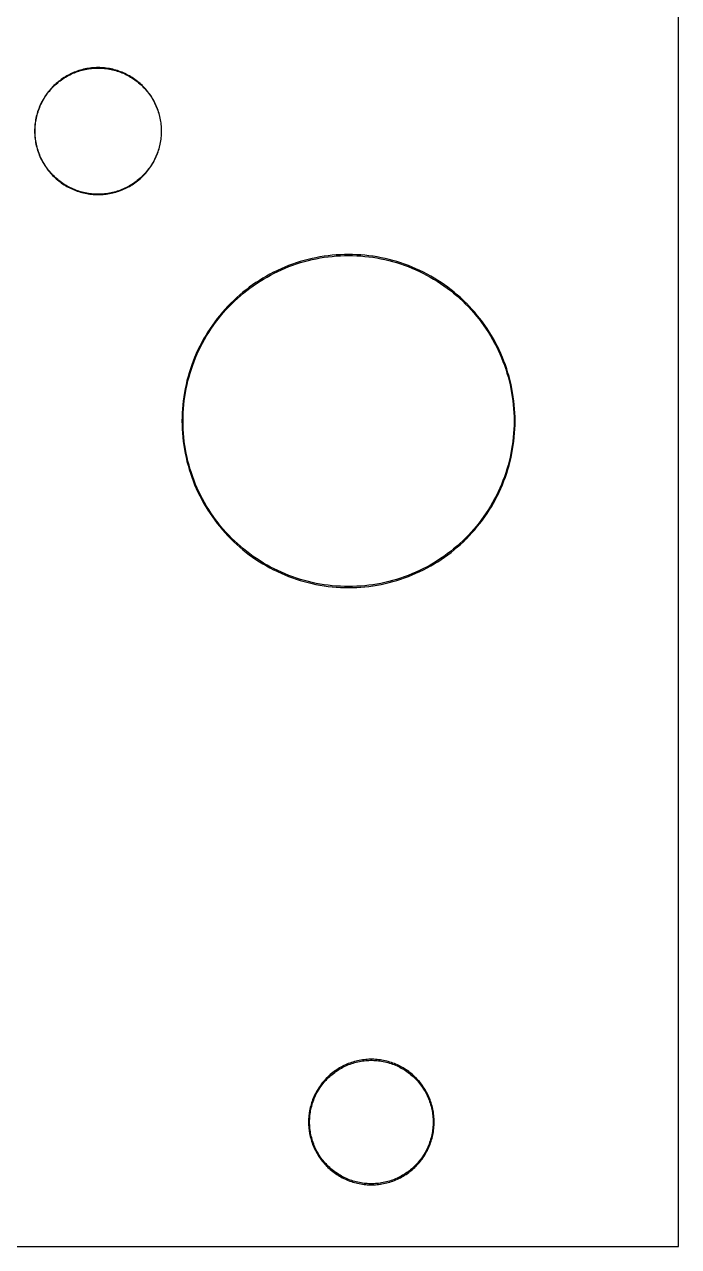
# Model space of a CAD drawing. Extents: x 3 to 63, y 0 to 129.
# Drawn here: x 47.57 to 63.32, y 0.32 to 29.76 of the extents above; entities that cross this region are included whole.
import ezdxf

# ---------------------------------------------------------------- set-up
doc = ezdxf.new("R2010")
doc.units = 0

msp = doc.modelspace()

# ---------------------------------------------------------------- linework, layer by layer
at = {"color": 5, "true_color": 0x0000ff}
msp.add_polyline3d([(63.32397, 0.3175, 0), (63.32397, 128.81762, 0), (2.70408, 128.81762, 0), (2.70408, 0.3175, 0), (63.32397, 0.3175, 0)], close=True, dxfattribs=at)
at = {"color": 34, "true_color": 0x008000}
for points in [[(2.70408, 0.3175, 0), (63.32398, 0.3175, 0), (63.32398, 128.81762, 0), (2.70408, 128.81762, 0), (2.70408, 0.3175, 0)], [(50.43773, 26.1253, 0), (50.46466, 26.15375, 0), (50.49107, 26.18271, 0), (50.51647, 26.21268, 0), (50.54137, 26.24316, 0), (50.56524, 26.27415, 0), (50.58836, 26.3059, 0), (50.61071, 26.33815, 0), (50.6323, 26.37117, 0), (50.65287, 26.40445, 0), (50.67268, 26.43848, 0), (50.69173, 26.47277, 0), (50.70977, 26.50783, 0), (50.71047, 26.50921, 0), (50.72749, 26.54451, 0), (50.74375, 26.58033, 0), (50.75899, 26.61639, 0), (50.77321, 26.65297, 0), (50.78667, 26.6898, 0), (50.79912, 26.72714, 0), (50.81055, 26.76473, 0), (50.82096, 26.80258, 0), (50.83036, 26.84068, 0), (50.839, 26.87903, 0), (50.84662, 26.91764, 0), (50.85297, 26.95625, 0), (50.85321, 26.95778, 0), (50.8588, 26.99664, 0), (50.86337, 27.03576, 0), (50.86692, 27.07487, 0), (50.86946, 27.11399, 0), (50.87099, 27.1531, 0), (50.8715, 27.19247, 0), (50.87099, 27.23184, 0), (50.86946, 27.27096, 0), (50.86692, 27.31007, 0), (50.86337, 27.34919, 0), (50.8588, 27.38831, 0), (50.85321, 27.42717, 0), (50.85297, 27.4287, 0), (50.84662, 27.46731, 0), (50.839, 27.50592, 0), (50.83036, 27.54427, 0), (50.82096, 27.58237, 0), (50.81055, 27.62022, 0), (50.79912, 27.65781, 0), (50.78667, 27.69515, 0), (50.77321, 27.73198, 0), (50.75899, 27.76855, 0), (50.74375, 27.80462, 0), (50.72749, 27.84043, 0), (50.71047, 27.87574, 0), (50.70977, 27.87712, 0), (50.69244, 27.91079, 0), (50.69173, 27.91217, 0), (50.67268, 27.94646, 0), (50.65287, 27.9805, 0), (50.6323, 28.01377, 0), (50.61071, 28.04679, 0), (50.58836, 28.07905, 0), (50.56524, 28.1108, 0), (50.54137, 28.14179, 0), (50.51647, 28.17227, 0), (50.49107, 28.20224, 0), (50.46466, 28.2312, 0), (50.43773, 28.25964, 0), (50.43664, 28.26074, 0), (50.43662, 28.26075, 0), (50.40979, 28.28758, 0), (50.4087, 28.28868, 0), (50.38025, 28.3156, 0), (50.35129, 28.34202, 0), (50.32132, 28.36742, 0), (50.29084, 28.39231, 0), (50.25985, 28.41619, 0), (50.2281, 28.4393, 0), (50.19585, 28.46165, 0), (50.16283, 28.48324, 0), (50.12955, 28.50382, 0), (50.09552, 28.52363, 0), (50.06123, 28.54268, 0), (50.02617, 28.56071, 0), (50.02479, 28.56142, 0), (49.98949, 28.57844, 0), (49.95367, 28.59469, 0), (49.91761, 28.60993, 0), (49.88103, 28.62416, 0), (49.8442, 28.63762, 0), (49.80686, 28.65006, 0), (49.76927, 28.66149, 0), (49.73142, 28.67191, 0), (49.69332, 28.68131, 0), (49.65497, 28.68994, 0), (49.61636, 28.69756, 0), (49.57775, 28.70391, 0), (49.57622, 28.70415, 0), (49.53736, 28.70974, 0), (49.49825, 28.71431, 0), (49.45913, 28.71787, 0), (49.42001, 28.72041, 0), (49.3809, 28.72193, 0), (49.34153, 28.72244, 0), (49.30216, 28.72193, 0), (49.26304, 28.72041, 0), (49.22393, 28.71787, 0), (49.18481, 28.71431, 0), (49.14569, 28.70974, 0), (49.10683, 28.70415, 0), (49.1053, 28.70391, 0), (49.06669, 28.69756, 0), (49.02808, 28.68994, 0), (48.98973, 28.68131, 0), (48.95163, 28.67191, 0), (48.91378, 28.66149, 0), (48.87619, 28.65006, 0), (48.83885, 28.63762, 0), (48.80202, 28.62416, 0), (48.76545, 28.60993, 0), (48.72938, 28.59469, 0), (48.69357, 28.57844, 0), (48.65826, 28.56142, 0), (48.65688, 28.56071, 0), (48.62183, 28.54268, 0), (48.58754, 28.52363, 0), (48.5535, 28.50382, 0), (48.52023, 28.48324, 0), (48.48721, 28.46165, 0), (48.45495, 28.4393, 0), (48.4232, 28.41619, 0), (48.39221, 28.39231, 0), (48.36173, 28.36742, 0), (48.33176, 28.34202, 0), (48.3028, 28.3156, 0), (48.27436, 28.28868, 0), (48.24532, 28.25964, 0), (48.2184, 28.2312, 0), (48.19198, 28.20224, 0), (48.16658, 28.17227, 0), (48.14169, 28.14179, 0), (48.11781, 28.1108, 0), (48.0947, 28.07905, 0), (48.07235, 28.04679, 0), (48.05076, 28.01377, 0), (48.03018, 27.9805, 0), (48.01037, 27.94646, 0), (47.99132, 27.91217, 0), (47.97329, 27.87712, 0), (47.97258, 27.87574, 0), (47.95556, 27.84043, 0), (47.93931, 27.80462, 0), (47.92407, 27.76855, 0), (47.90984, 27.73198, 0), (47.89638, 27.69515, 0), (47.88394, 27.65781, 0), (47.87251, 27.62022, 0), (47.86209, 27.58237, 0), (47.85269, 27.54427, 0), (47.84406, 27.50592, 0), (47.83644, 27.46731, 0), (47.83009, 27.4287, 0), (47.82985, 27.42717, 0), (47.82426, 27.38831, 0), (47.81969, 27.34919, 0), (47.81613, 27.31007, 0), (47.81359, 27.27096, 0), (47.81207, 27.23184, 0), (47.81156, 27.19247, 0), (47.81207, 27.1531, 0), (47.81359, 27.11399, 0), (47.81613, 27.07487, 0), (47.81969, 27.03576, 0), (47.82426, 26.99664, 0), (47.82985, 26.95778, 0), (47.83009, 26.95625, 0), (47.83644, 26.91764, 0), (47.84406, 26.87903, 0), (47.85269, 26.84068, 0), (47.86209, 26.80258, 0), (47.87251, 26.76473, 0), (47.88394, 26.72714, 0), (47.89638, 26.6898, 0), (47.90984, 26.65297, 0), (47.92407, 26.61639, 0), (47.93931, 26.58033, 0), (47.95556, 26.54451, 0), (47.97258, 26.50921, 0), (47.97329, 26.50783, 0), (47.99132, 26.47277, 0), (48.01037, 26.43848, 0), (48.03018, 26.40445, 0), (48.05076, 26.37117, 0), (48.07235, 26.33815, 0), (48.0947, 26.3059, 0), (48.11781, 26.27415, 0), (48.14169, 26.24316, 0), (48.16658, 26.21268, 0), (48.19198, 26.18271, 0), (48.2184, 26.15375, 0), (48.24532, 26.1253, 0), (48.24642, 26.12421, 0), (48.27325, 26.09738, 0), (48.27326, 26.09736, 0), (48.27436, 26.09627, 0), (48.3028, 26.06934, 0), (48.33176, 26.04293, 0), (48.36173, 26.01753, 0), (48.39221, 25.99263, 0), (48.4232, 25.96876, 0), (48.45495, 25.94564, 0), (48.48721, 25.92329, 0), (48.52023, 25.9017, 0), (48.5535, 25.88113, 0), (48.58754, 25.86132, 0), (48.62183, 25.84227, 0), (48.62321, 25.84156, 0), (48.65688, 25.82423, 0), (48.65826, 25.82353, 0), (48.69357, 25.80651, 0), (48.72938, 25.79025, 0), (48.76545, 25.77501, 0), (48.80202, 25.76079, 0), (48.83885, 25.74733, 0), (48.87619, 25.73488, 0), (48.91378, 25.72345, 0), (48.95163, 25.71304, 0), (48.98973, 25.70364, 0), (49.02808, 25.695, 0), (49.06669, 25.68738, 0), (49.1053, 25.68103, 0), (49.10683, 25.68079, 0), (49.14569, 25.6752, 0), (49.18481, 25.67063, 0), (49.22393, 25.66708, 0), (49.26304, 25.66454, 0), (49.30216, 25.66301, 0), (49.34153, 25.6625, 0), (49.3809, 25.66301, 0), (49.42001, 25.66454, 0), (49.45913, 25.66708, 0), (49.49825, 25.67063, 0), (49.53736, 25.6752, 0), (49.57622, 25.68079, 0), (49.57775, 25.68103, 0), (49.61636, 25.68738, 0), (49.65497, 25.695, 0), (49.69332, 25.70364, 0), (49.73142, 25.71304, 0), (49.76927, 25.72345, 0), (49.80686, 25.73488, 0), (49.8442, 25.74733, 0), (49.88103, 25.76079, 0), (49.91761, 25.77501, 0), (49.95367, 25.79025, 0), (49.98949, 25.80651, 0), (50.02479, 25.82353, 0), (50.02617, 25.82423, 0), (50.05985, 25.84156, 0), (50.06123, 25.84227, 0), (50.09552, 25.86132, 0), (50.12955, 25.88113, 0), (50.16283, 25.9017, 0), (50.19585, 25.92329, 0), (50.2281, 25.94564, 0), (50.25985, 25.96876, 0), (50.29084, 25.99263, 0), (50.32132, 26.01753, 0), (50.35129, 26.04293, 0), (50.38025, 26.06934, 0), (50.4087, 26.09627, 0), (50.43773, 26.1253, 0)], [(49.42001, 25.67444, 0), (49.3809, 25.67292, 0), (49.34153, 25.67241, 0), (49.30216, 25.67292, 0), (49.26304, 25.67444, 0), (49.22393, 25.67698, 0), (49.18481, 25.68054, 0), (49.14569, 25.68511, 0), (49.10739, 25.69062, 0), (49.06975, 25.69681, 0), (49.03115, 25.70443, 0), (48.99279, 25.71306, 0), (48.95469, 25.72246, 0), (48.91685, 25.73287, 0), (48.87925, 25.7443, 0), (48.84192, 25.75675, 0), (48.80509, 25.77021, 0), (48.76851, 25.78444, 0), (48.73244, 25.79968, 0), (48.69663, 25.81593, 0), (48.66163, 25.8328, 0), (48.62765, 25.85028, 0), (48.59336, 25.86933, 0), (48.55932, 25.88914, 0), (48.52605, 25.90972, 0), (48.49303, 25.93131, 0), (48.46077, 25.95366, 0), (48.42902, 25.97677, 0), (48.39803, 26.00065, 0), (48.36755, 26.02554, 0), (48.33758, 26.05094, 0), (48.30863, 26.07736, 0), (48.28018, 26.10428, 0), (48.25315, 26.13131, 0), (48.22641, 26.15957, 0), (48.19999, 26.18853, 0), (48.17459, 26.2185, 0), (48.1497, 26.24898, 0), (48.12583, 26.27997, 0), (48.10271, 26.31172, 0), (48.08036, 26.34398, 0), (48.05877, 26.377, 0), (48.0382, 26.41027, 0), (48.01838, 26.44431, 0), (47.99933, 26.4786, 0), (47.98185, 26.51257, 0), (47.96499, 26.54757, 0), (47.94873, 26.58339, 0), (47.93349, 26.61946, 0), (47.91927, 26.65603, 0), (47.9058, 26.69286, 0), (47.89336, 26.7302, 0), (47.88193, 26.76779, 0), (47.87151, 26.80564, 0), (47.86212, 26.84374, 0), (47.85348, 26.88209, 0), (47.84586, 26.9207, 0), (47.83967, 26.95834, 0), (47.83416, 26.99664, 0), (47.82959, 27.03576, 0), (47.82604, 27.07487, 0), (47.8235, 27.11399, 0), (47.82197, 27.1531, 0), (47.82146, 27.19247, 0), (47.82197, 27.23184, 0), (47.8235, 27.27096, 0), (47.82604, 27.31007, 0), (47.82959, 27.34919, 0), (47.83416, 27.38831, 0), (47.83967, 27.42661, 0), (47.84586, 27.46425, 0), (47.85348, 27.50285, 0), (47.86212, 27.54121, 0), (47.87151, 27.57931, 0), (47.88193, 27.61715, 0), (47.89336, 27.65475, 0), (47.9058, 27.69208, 0), (47.91927, 27.72891, 0), (47.93349, 27.76549, 0), (47.94873, 27.80156, 0), (47.96499, 27.83737, 0), (47.98185, 27.87238, 0), (47.99933, 27.90635, 0), (48.01838, 27.94064, 0), (48.0382, 27.97468, 0), (48.05877, 28.00795, 0), (48.08036, 28.04097, 0), (48.10271, 28.07323, 0), (48.12583, 28.10498, 0), (48.1497, 28.13597, 0), (48.17459, 28.16645, 0), (48.19999, 28.19642, 0), (48.22641, 28.22537, 0), (48.25333, 28.25382, 0), (48.28018, 28.28067, 0), (48.30863, 28.30759, 0), (48.33758, 28.33401, 0), (48.36755, 28.35941, 0), (48.39803, 28.3843, 0), (48.42902, 28.40817, 0), (48.46077, 28.43129, 0), (48.49303, 28.45364, 0), (48.52605, 28.47523, 0), (48.55932, 28.4958, 0), (48.59336, 28.51562, 0), (48.62765, 28.53467, 0), (48.66161, 28.55214, 0), (48.69663, 28.56901, 0), (48.73244, 28.58527, 0), (48.76851, 28.60051, 0), (48.80509, 28.61473, 0), (48.84192, 28.6282, 0), (48.87925, 28.64064, 0), (48.91685, 28.65207, 0), (48.95469, 28.66249, 0), (48.99279, 28.67188, 0), (49.03115, 28.68052, 0), (49.06975, 28.68814, 0), (49.10739, 28.69433, 0), (49.14569, 28.69984, 0), (49.18481, 28.70441, 0), (49.22393, 28.70796, 0), (49.26304, 28.7105, 0), (49.30216, 28.71203, 0), (49.34153, 28.71254, 0), (49.3809, 28.71203, 0), (49.42001, 28.7105, 0), (49.45913, 28.70796, 0), (49.49825, 28.70441, 0), (49.53736, 28.69984, 0), (49.57566, 28.69433, 0), (49.6133, 28.68814, 0), (49.65191, 28.68052, 0), (49.69026, 28.67188, 0), (49.72836, 28.66249, 0), (49.76621, 28.65207, 0), (49.8038, 28.64064, 0), (49.84114, 28.6282, 0), (49.87797, 28.61473, 0), (49.91454, 28.60051, 0), (49.95061, 28.58527, 0), (49.98643, 28.56901, 0), (50.02144, 28.55214, 0), (50.0554, 28.53467, 0), (50.08969, 28.51562, 0), (50.12373, 28.4958, 0), (50.157, 28.47523, 0), (50.19002, 28.45364, 0), (50.22228, 28.43129, 0), (50.25403, 28.40817, 0), (50.28502, 28.3843, 0), (50.3155, 28.35941, 0), (50.34547, 28.33401, 0), (50.37443, 28.30759, 0), (50.40269, 28.28085, 0), (50.42972, 28.25382, 0), (50.45664, 28.22537, 0), (50.48306, 28.19642, 0), (50.50846, 28.16645, 0), (50.53335, 28.13597, 0), (50.55723, 28.10498, 0), (50.58034, 28.07323, 0), (50.60269, 28.04097, 0), (50.62428, 28.00795, 0), (50.64486, 27.97468, 0), (50.66467, 27.94064, 0), (50.68372, 27.90635, 0), (50.7012, 27.87237, 0), (50.71807, 27.83737, 0), (50.73432, 27.80156, 0), (50.74956, 27.76549, 0), (50.76379, 27.72891, 0), (50.77725, 27.69208, 0), (50.7897, 27.65475, 0), (50.80113, 27.61715, 0), (50.81154, 27.57931, 0), (50.82094, 27.54121, 0), (50.82957, 27.50285, 0), (50.83719, 27.46425, 0), (50.84338, 27.42661, 0), (50.84889, 27.38831, 0), (50.85346, 27.34919, 0), (50.85702, 27.31007, 0), (50.85956, 27.27096, 0), (50.86108, 27.23184, 0), (50.86159, 27.19247, 0), (50.86108, 27.1531, 0), (50.85956, 27.11399, 0), (50.85702, 27.07487, 0), (50.85346, 27.03576, 0), (50.84889, 26.99664, 0), (50.84338, 26.95834, 0), (50.83719, 26.9207, 0), (50.82957, 26.88209, 0), (50.82094, 26.84374, 0), (50.81154, 26.80564, 0), (50.80113, 26.76779, 0), (50.7897, 26.7302, 0), (50.77725, 26.69286, 0), (50.76379, 26.65603, 0), (50.74956, 26.61946, 0), (50.73432, 26.58339, 0), (50.71807, 26.54757, 0), (50.7012, 26.51258, 0), (50.68372, 26.4786, 0), (50.66467, 26.44431, 0), (50.64486, 26.41027, 0), (50.62428, 26.377, 0), (50.60269, 26.34398, 0), (50.58034, 26.31172, 0), (50.55723, 26.27997, 0), (50.53335, 26.24898, 0), (50.50846, 26.2185, 0), (50.48306, 26.18853, 0), (50.45664, 26.15957, 0), (50.42972, 26.13112, 0), (50.40288, 26.10428, 0), (50.37443, 26.07736, 0), (50.34547, 26.05094, 0), (50.3155, 26.02554, 0), (50.28502, 26.00065, 0), (50.25403, 25.97677, 0), (50.22228, 25.95366, 0), (50.19002, 25.93131, 0), (50.157, 25.90972, 0), (50.12373, 25.88914, 0), (50.08969, 25.86933, 0), (50.0554, 25.85028, 0), (50.02142, 25.8328, 0), (49.98643, 25.81593, 0), (49.95061, 25.79968, 0), (49.91454, 25.78444, 0), (49.87797, 25.77021, 0), (49.84114, 25.75675, 0), (49.8038, 25.7443, 0), (49.76621, 25.73287, 0), (49.72836, 25.72246, 0), (49.69026, 25.71306, 0), (49.65191, 25.70443, 0), (49.6133, 25.69681, 0), (49.57566, 25.69062, 0), (49.53736, 25.68511, 0), (49.49825, 25.68054, 0), (49.45913, 25.67698, 0), (49.42001, 25.67444, 0)], [(55.27598, 24.2189, 0), (55.17768, 24.21534, 0), (55.07989, 24.20924, 0), (54.98185, 24.20086, 0), (54.88431, 24.19019, 0), (54.78703, 24.17699, 0), (54.78311, 24.17636, 0), (54.68633, 24.16062, 0), (54.58981, 24.14258, 0), (54.4938, 24.12226, 0), (54.3983, 24.09966, 0), (54.3033, 24.07476, 0), (54.20907, 24.04733, 0), (54.11534, 24.01761, 0), (54.02263, 23.98561, 0), (53.93043, 23.95157, 0), (53.8395, 23.915, 0), (53.74907, 23.87639, 0), (53.65992, 23.8355, 0), (53.57178, 23.79232, 0), (53.56824, 23.79051, 0), (53.48087, 23.7453, 0), (53.39501, 23.69806, 0), (53.31018, 23.64878, 0), (53.22661, 23.59722, 0), (53.14432, 23.54362, 0), (53.06329, 23.488, 0), (52.98379, 23.43059, 0), (52.90556, 23.37116, 0), (52.8291, 23.30969, 0), (52.75392, 23.2467, 0), (52.68026, 23.18142, 0), (52.60838, 23.11462, 0), (52.53802, 23.04629, 0), (52.53521, 23.04348, 0), (52.46688, 22.97312, 0), (52.40008, 22.90124, 0), (52.3348, 22.82758, 0), (52.27181, 22.7524, 0), (52.21034, 22.67594, 0), (52.15091, 22.59771, 0), (52.0935, 22.51821, 0), (52.03788, 22.43718, 0), (51.98428, 22.35489, 0), (51.93272, 22.27132, 0), (51.88344, 22.18649, 0), (51.8362, 22.10063, 0), (51.79099, 22.01326, 0), (51.78918, 22.00972, 0), (51.746, 21.92158, 0), (51.70511, 21.83243, 0), (51.6665, 21.742, 0), (51.62993, 21.65107, 0), (51.59589, 21.55887, 0), (51.56389, 21.46616, 0), (51.53417, 21.37243, 0), (51.50674, 21.2782, 0), (51.48184, 21.1832, 0), (51.45924, 21.0877, 0), (51.43892, 20.99169, 0), (51.42088, 20.89517, 0), (51.40514, 20.79839, 0), (51.40452, 20.79447, 0), (51.39131, 20.69719, 0), (51.38064, 20.59965, 0), (51.37226, 20.50161, 0), (51.36616, 20.40382, 0), (51.36261, 20.30552, 0), (51.36134, 20.20747, 0), (51.36261, 20.10943, 0), (51.36616, 20.01113, 0), (51.37226, 19.91334, 0), (51.38064, 19.8153, 0), (51.39131, 19.71775, 0), (51.40452, 19.62048, 0), (51.40514, 19.61655, 0), (51.42088, 19.51978, 0), (51.43892, 19.42326, 0), (51.45924, 19.32725, 0), (51.48184, 19.23173, 0), (51.50674, 19.13675, 0), (51.53417, 19.04251, 0), (51.56389, 18.94879, 0), (51.59589, 18.85607, 0), (51.62993, 18.76388, 0), (51.6665, 18.67294, 0), (51.70511, 18.58251, 0), (51.746, 18.49336, 0), (51.78918, 18.40523, 0), (51.79099, 18.40168, 0), (51.8362, 18.31431, 0), (51.88344, 18.22845, 0), (51.93272, 18.14361, 0), (51.98428, 18.06006, 0), (52.03788, 17.97776, 0), (52.0935, 17.89674, 0), (52.15091, 17.81722, 0), (52.21034, 17.739, 0), (52.27181, 17.66255, 0), (52.3348, 17.58736, 0), (52.40008, 17.5137, 0), (52.46688, 17.44182, 0), (52.53521, 17.37146, 0), (52.53802, 17.36864, 0), (52.60838, 17.30033, 0), (52.68026, 17.23352, 0), (52.75392, 17.16825, 0), (52.8291, 17.10526, 0), (52.90556, 17.04379, 0), (52.98379, 16.98435, 0), (53.06329, 16.92695, 0), (53.14432, 16.87132, 0), (53.22661, 16.81773, 0), (53.31018, 16.76617, 0), (53.39501, 16.71689, 0), (53.48087, 16.66965, 0), (53.56824, 16.62443, 0), (53.57178, 16.62263, 0), (53.65992, 16.57945, 0), (53.74907, 16.53856, 0), (53.8395, 16.49994, 0), (53.93043, 16.46337, 0), (54.02263, 16.42934, 0), (54.11534, 16.39733, 0), (54.20907, 16.36761, 0), (54.3033, 16.34018, 0), (54.3983, 16.31529, 0), (54.4938, 16.29268, 0), (54.58981, 16.27236, 0), (54.68633, 16.25433, 0), (54.78311, 16.23858, 0), (54.78703, 16.23796, 0), (54.88431, 16.22475, 0), (54.98185, 16.21408, 0), (55.07989, 16.2057, 0), (55.17768, 16.19961, 0), (55.27598, 16.19605, 0), (55.37403, 16.19478, 0), (55.47207, 16.19605, 0), (55.57037, 16.19961, 0), (55.66816, 16.2057, 0), (55.7662, 16.21408, 0), (55.86374, 16.22475, 0), (55.96102, 16.23796, 0), (55.96495, 16.23858, 0), (56.06172, 16.25433, 0), (56.15824, 16.27236, 0), (56.25425, 16.29268, 0), (56.34976, 16.31529, 0), (56.44475, 16.34018, 0), (56.53899, 16.36761, 0), (56.63271, 16.39733, 0), (56.72542, 16.42934, 0), (56.81762, 16.46337, 0), (56.90856, 16.49994, 0), (56.99898, 16.53856, 0), (57.08813, 16.57945, 0), (57.17627, 16.62263, 0), (57.17981, 16.62443, 0), (57.26719, 16.66965, 0), (57.35304, 16.71689, 0), (57.43788, 16.76617, 0), (57.52144, 16.81773, 0), (57.60374, 16.87132, 0), (57.68476, 16.92695, 0), (57.76427, 16.98435, 0), (57.8425, 17.04379, 0), (57.91895, 17.10526, 0), (57.99414, 17.16825, 0), (58.0678, 17.23352, 0), (58.13968, 17.30033, 0), (58.21004, 17.36864, 0), (58.21285, 17.37146, 0), (58.28117, 17.44182, 0), (58.34797, 17.5137, 0), (58.41325, 17.58736, 0), (58.47624, 17.66255, 0), (58.53771, 17.739, 0), (58.59715, 17.81722, 0), (58.65455, 17.89674, 0), (58.71018, 17.97776, 0), (58.76377, 18.06006, 0), (58.81533, 18.14361, 0), (58.86461, 18.22845, 0), (58.91185, 18.31431, 0), (58.95707, 18.40168, 0), (58.95887, 18.40523, 0), (59.00205, 18.49336, 0), (59.04294, 18.58251, 0), (59.08155, 18.67294, 0), (59.11813, 18.76388, 0), (59.15216, 18.85607, 0), (59.18417, 18.94879, 0), (59.21389, 19.04251, 0), (59.24132, 19.13675, 0), (59.26621, 19.23173, 0), (59.28882, 19.32725, 0), (59.30914, 19.42326, 0), (59.32717, 19.51978, 0), (59.34292, 19.61655, 0), (59.34354, 19.62048, 0), (59.35675, 19.71775, 0), (59.36742, 19.8153, 0), (59.3758, 19.91334, 0), (59.38189, 20.01113, 0), (59.38545, 20.10943, 0), (59.38672, 20.20747, 0), (59.38545, 20.30552, 0), (59.38189, 20.40382, 0), (59.3758, 20.50161, 0), (59.36742, 20.59965, 0), (59.35675, 20.69719, 0), (59.34354, 20.79447, 0), (59.34292, 20.79839, 0), (59.32717, 20.89517, 0), (59.30914, 20.99169, 0), (59.28882, 21.0877, 0), (59.26621, 21.1832, 0), (59.24132, 21.2782, 0), (59.21389, 21.37243, 0), (59.18417, 21.46616, 0), (59.15216, 21.55887, 0), (59.11813, 21.65107, 0), (59.08155, 21.742, 0), (59.04294, 21.83243, 0), (59.00205, 21.92158, 0), (58.95887, 22.00972, 0), (58.95707, 22.01326, 0), (58.91185, 22.10063, 0), (58.86461, 22.18649, 0), (58.81533, 22.27132, 0), (58.76377, 22.35489, 0), (58.71018, 22.43718, 0), (58.65455, 22.51821, 0), (58.59715, 22.59771, 0), (58.53771, 22.67594, 0), (58.47624, 22.7524, 0), (58.41325, 22.82758, 0), (58.34797, 22.90124, 0), (58.28117, 22.97312, 0), (58.21285, 23.04348, 0), (58.21004, 23.04629, 0), (58.13968, 23.11462, 0), (58.0678, 23.18142, 0), (57.99414, 23.2467, 0), (57.91895, 23.30969, 0), (57.8425, 23.37116, 0), (57.76427, 23.43059, 0), (57.68476, 23.488, 0), (57.60374, 23.54362, 0), (57.52144, 23.59722, 0), (57.43788, 23.64878, 0), (57.35304, 23.69806, 0), (57.26719, 23.7453, 0), (57.17981, 23.79051, 0), (57.17627, 23.79232, 0), (57.08813, 23.8355, 0), (56.99898, 23.87639, 0), (56.90856, 23.915, 0), (56.81762, 23.95157, 0), (56.72542, 23.98561, 0), (56.63271, 24.01761, 0), (56.53899, 24.04733, 0), (56.44475, 24.07476, 0), (56.34976, 24.09966, 0), (56.25425, 24.12226, 0), (56.15824, 24.14258, 0), (56.06172, 24.16062, 0), (55.96495, 24.17636, 0), (55.96102, 24.17699, 0), (55.86374, 24.19019, 0), (55.7662, 24.20086, 0), (55.66816, 24.20924, 0), (55.57037, 24.21534, 0), (55.47207, 24.2189, 0), (55.37403, 24.22016, 0), (55.27598, 24.2189, 0)], [(55.57037, 16.22501, 0), (55.47207, 16.22145, 0), (55.37403, 16.22018, 0), (55.27598, 16.22145, 0), (55.17768, 16.22501, 0), (55.07989, 16.2311, 0), (54.98185, 16.23949, 0), (54.88431, 16.25015, 0), (54.78812, 16.2632, 0), (54.69418, 16.27849, 0), (54.59766, 16.29652, 0), (54.50165, 16.31684, 0), (54.40615, 16.33945, 0), (54.31115, 16.36433, 0), (54.21692, 16.39177, 0), (54.12319, 16.42148, 0), (54.03048, 16.45348, 0), (53.93828, 16.48753, 0), (53.84735, 16.52411, 0), (53.75692, 16.56271, 0), (53.66777, 16.60361, 0), (53.58043, 16.6464, 0), (53.4958, 16.6902, 0), (53.40994, 16.73744, 0), (53.32511, 16.78672, 0), (53.24154, 16.83828, 0), (53.15925, 16.89187, 0), (53.07822, 16.9475, 0), (52.99872, 17.0049, 0), (52.92049, 17.06434, 0), (52.84403, 17.12581, 0), (52.76885, 17.1888, 0), (52.69519, 17.25407, 0), (52.62331, 17.32088, 0), (52.55421, 17.38798, 0), (52.48743, 17.45675, 0), (52.42063, 17.52863, 0), (52.35535, 17.60229, 0), (52.29236, 17.67748, 0), (52.23089, 17.75393, 0), (52.17146, 17.83215, 0), (52.11405, 17.91167, 0), (52.05843, 17.99269, 0), (52.00483, 18.07499, 0), (51.95327, 18.15855, 0), (51.90399, 18.24339, 0), (51.85675, 18.32923, 0), (51.81278, 18.41422, 0), (51.77016, 18.50122, 0), (51.72927, 18.59037, 0), (51.69066, 18.68078, 0), (51.65408, 18.77173, 0), (51.62005, 18.86393, 0), (51.58804, 18.95664, 0), (51.55833, 19.05036, 0), (51.53089, 19.1446, 0), (51.506, 19.23959, 0), (51.4834, 19.3351, 0), (51.46308, 19.43111, 0), (51.44504, 19.52762, 0), (51.42988, 19.62077, 0), (51.41671, 19.71775, 0), (51.40604, 19.8153, 0), (51.39766, 19.91334, 0), (51.39156, 20.01113, 0), (51.38801, 20.10943, 0), (51.38674, 20.20747, 0), (51.38801, 20.30552, 0), (51.39156, 20.40382, 0), (51.39766, 20.50161, 0), (51.40604, 20.59965, 0), (51.41671, 20.69719, 0), (51.42987, 20.79411, 0), (51.44504, 20.88732, 0), (51.46308, 20.98384, 0), (51.4834, 21.07985, 0), (51.506, 21.17535, 0), (51.53089, 21.27035, 0), (51.55833, 21.36458, 0), (51.58804, 21.45831, 0), (51.62005, 21.55102, 0), (51.65408, 21.64322, 0), (51.69066, 21.73415, 0), (51.72927, 21.82458, 0), (51.77016, 21.91373, 0), (51.81277, 22.00072, 0), (51.85675, 22.0857, 0), (51.90399, 22.17156, 0), (51.95327, 22.25639, 0), (52.00483, 22.33996, 0), (52.05843, 22.42225, 0), (52.11405, 22.50328, 0), (52.17146, 22.58278, 0), (52.23089, 22.66101, 0), (52.29236, 22.73747, 0), (52.35535, 22.81265, 0), (52.42063, 22.88631, 0), (52.48743, 22.95819, 0), (52.55438, 23.02712, 0), (52.62331, 23.09407, 0), (52.69519, 23.16087, 0), (52.76885, 23.22615, 0), (52.84403, 23.28914, 0), (52.92049, 23.35061, 0), (52.99872, 23.41004, 0), (53.07822, 23.46745, 0), (53.15925, 23.52307, 0), (53.24154, 23.57667, 0), (53.32511, 23.62823, 0), (53.40994, 23.67751, 0), (53.4958, 23.72475, 0), (53.58078, 23.76873, 0), (53.66777, 23.81134, 0), (53.75692, 23.85223, 0), (53.84735, 23.89084, 0), (53.93828, 23.92742, 0), (54.03048, 23.96145, 0), (54.12319, 23.99346, 0), (54.21692, 24.02317, 0), (54.31115, 24.05061, 0), (54.40615, 24.0755, 0), (54.50165, 24.0981, 0), (54.59766, 24.11842, 0), (54.69418, 24.13646, 0), (54.78775, 24.15169, 0), (54.88431, 24.16479, 0), (54.98185, 24.17546, 0), (55.07989, 24.18384, 0), (55.17768, 24.18994, 0), (55.27598, 24.1935, 0), (55.37403, 24.19477, 0), (55.47207, 24.1935, 0), (55.57037, 24.18994, 0), (55.66816, 24.18384, 0), (55.7662, 24.17546, 0), (55.86374, 24.16479, 0), (55.96035, 24.15168, 0), (56.05387, 24.13646, 0), (56.15039, 24.11842, 0), (56.2464, 24.0981, 0), (56.34191, 24.0755, 0), (56.4369, 24.05061, 0), (56.53114, 24.02317, 0), (56.62486, 23.99346, 0), (56.71757, 23.96145, 0), (56.80977, 23.92742, 0), (56.90071, 23.89084, 0), (56.99113, 23.85223, 0), (57.08028, 23.81134, 0), (57.16727, 23.76872, 0), (57.25226, 23.72475, 0), (57.33811, 23.67751, 0), (57.42295, 23.62823, 0), (57.50651, 23.57667, 0), (57.58881, 23.52307, 0), (57.66983, 23.46745, 0), (57.74934, 23.41004, 0), (57.82757, 23.35061, 0), (57.90402, 23.28914, 0), (57.97921, 23.22615, 0), (58.05287, 23.16087, 0), (58.12475, 23.09407, 0), (58.19368, 23.02713, 0), (58.26062, 22.95819, 0), (58.32742, 22.88631, 0), (58.3927, 22.81265, 0), (58.45569, 22.73747, 0), (58.51716, 22.66101, 0), (58.5766, 22.58278, 0), (58.634, 22.50328, 0), (58.68963, 22.42225, 0), (58.74322, 22.33996, 0), (58.79478, 22.25639, 0), (58.84406, 22.17156, 0), (58.8913, 22.0857, 0), (58.9351, 22.00107, 0), (58.97789, 21.91373, 0), (59.01879, 21.82458, 0), (59.05739, 21.73415, 0), (59.09397, 21.64322, 0), (59.12801, 21.55102, 0), (59.16001, 21.45831, 0), (59.18973, 21.36458, 0), (59.21716, 21.27035, 0), (59.24205, 21.17535, 0), (59.26466, 21.07985, 0), (59.28498, 20.98384, 0), (59.30301, 20.88732, 0), (59.31824, 20.79374, 0), (59.33135, 20.69719, 0), (59.34202, 20.59965, 0), (59.3504, 20.50161, 0), (59.35649, 20.40382, 0), (59.36005, 20.30552, 0), (59.36132, 20.20747, 0), (59.36005, 20.10943, 0), (59.35649, 20.01113, 0), (59.3504, 19.91334, 0), (59.34202, 19.8153, 0), (59.33135, 19.71775, 0), (59.31823, 19.62115, 0), (59.30301, 19.52762, 0), (59.28498, 19.43111, 0), (59.26466, 19.3351, 0), (59.24205, 19.23959, 0), (59.21716, 19.1446, 0), (59.18973, 19.05036, 0), (59.16001, 18.95664, 0), (59.12801, 18.86393, 0), (59.09397, 18.77173, 0), (59.05739, 18.68078, 0), (59.01879, 18.59037, 0), (58.97789, 18.50122, 0), (58.9351, 18.41387, 0), (58.8913, 18.32923, 0), (58.84406, 18.24339, 0), (58.79478, 18.15855, 0), (58.74322, 18.07499, 0), (58.68963, 17.99269, 0), (58.634, 17.91167, 0), (58.5766, 17.83215, 0), (58.51716, 17.75393, 0), (58.45569, 17.67748, 0), (58.3927, 17.60229, 0), (58.32742, 17.52863, 0), (58.26062, 17.45675, 0), (58.19385, 17.38798, 0), (58.12475, 17.32088, 0), (58.05287, 17.25407, 0), (57.97921, 17.1888, 0), (57.90402, 17.12581, 0), (57.82757, 17.06434, 0), (57.74934, 17.0049, 0), (57.66983, 16.9475, 0), (57.58881, 16.89187, 0), (57.50651, 16.83828, 0), (57.42295, 16.78672, 0), (57.33811, 16.73744, 0), (57.25226, 16.6902, 0), (57.16762, 16.6464, 0), (57.08028, 16.60361, 0), (56.99113, 16.56271, 0), (56.90071, 16.52411, 0), (56.80977, 16.48753, 0), (56.71757, 16.45348, 0), (56.62486, 16.42148, 0), (56.53114, 16.39177, 0), (56.4369, 16.36433, 0), (56.34191, 16.33945, 0), (56.2464, 16.31684, 0), (56.15039, 16.29652, 0), (56.05387, 16.27849, 0), (55.95999, 16.26321, 0), (55.86374, 16.25015, 0), (55.7662, 16.23949, 0), (55.66816, 16.2311, 0), (55.57037, 16.22501, 0)], [(55.90438, 4.83031, 0), (55.86552, 4.8293, 0), (55.82666, 4.82726, 0), (55.78779, 4.82422, 0), (55.74919, 4.82015, 0), (55.71032, 4.81507, 0), (55.7064, 4.81445, 0), (55.66804, 4.80836, 0), (55.62969, 4.80124, 0), (55.59159, 4.79337, 0), (55.55374, 4.78423, 0), (55.51615, 4.77432, 0), (55.47881, 4.7634, 0), (55.44173, 4.75146, 0), (55.4049, 4.73851, 0), (55.36858, 4.72454, 0), (55.33251, 4.7098, 0), (55.29695, 4.69406, 0), (55.26164, 4.67755, 0), (55.22685, 4.66002, 0), (55.22331, 4.65822, 0), (55.18902, 4.63967, 0), (55.15523, 4.62037, 0), (55.12196, 4.60005, 0), (55.08919, 4.57922, 0), (55.05694, 4.55712, 0), (55.02519, 4.53451, 0), (54.9942, 4.5109, 0), (54.96397, 4.48651, 0), (54.934, 4.46136, 0), (54.90504, 4.43571, 0), (54.8766, 4.40904, 0), (54.84891, 4.38161, 0), (54.8461, 4.3788, 0), (54.81918, 4.3506, 0), (54.79276, 4.3219, 0), (54.76736, 4.29244, 0), (54.74247, 4.26247, 0), (54.71859, 4.23173, 0), (54.69548, 4.20049, 0), (54.67313, 4.16849, 0), (54.65179, 4.13598, 0), (54.63096, 4.10296, 0), (54.6114, 4.06942, 0), (54.59235, 4.03538, 0), (54.57432, 4.00085, 0), (54.57252, 3.99731, 0), (54.5555, 3.96226, 0), (54.53924, 3.9267, 0), (54.524, 3.89088, 0), (54.50978, 3.85481, 0), (54.49632, 3.81824, 0), (54.48387, 3.78115, 0), (54.47244, 3.74407, 0), (54.46203, 3.70648, 0), (54.45263, 3.66889, 0), (54.44399, 3.63079, 0), (54.43637, 3.59243, 0), (54.43002, 3.55408, 0), (54.4294, 3.55015, 0), (54.42381, 3.5118, 0), (54.41924, 3.47294, 0), (54.41569, 3.43433, 0), (54.41314, 3.39547, 0), (54.41162, 3.35635, 0), (54.41111, 3.31749, 0), (54.41162, 3.27863, 0), (54.41314, 3.23951, 0), (54.41569, 3.20065, 0), (54.41924, 3.16204, 0), (54.42381, 3.12318, 0), (54.4294, 3.08483, 0), (54.43002, 3.0809, 0), (54.43637, 3.04255, 0), (54.44399, 3.00419, 0), (54.45263, 2.96609, 0), (54.46203, 2.9285, 0), (54.47244, 2.89091, 0), (54.48387, 2.85382, 0), (54.49632, 2.81674, 0), (54.50978, 2.78016, 0), (54.524, 2.7441, 0), (54.53924, 2.70828, 0), (54.5555, 2.67272, 0), (54.57252, 2.63767, 0), (54.57432, 2.63413, 0), (54.59235, 2.59959, 0), (54.6114, 2.56555, 0), (54.63096, 2.53202, 0), (54.65179, 2.499, 0), (54.67313, 2.46648, 0), (54.69548, 2.43448, 0), (54.71859, 2.40323, 0), (54.74247, 2.37251, 0), (54.76736, 2.34254, 0), (54.79276, 2.31307, 0), (54.81918, 2.28437, 0), (54.8461, 2.25618, 0), (54.84891, 2.25337, 0), (54.8766, 2.22594, 0), (54.90504, 2.19926, 0), (54.934, 2.17361, 0), (54.96397, 2.14847, 0), (54.9942, 2.12408, 0), (55.02519, 2.10046, 0), (55.05694, 2.07785, 0), (55.08919, 2.05575, 0), (55.12196, 2.03493, 0), (55.15523, 2.0146, 0), (55.18902, 1.9953, 0), (55.22331, 1.97676, 0), (55.22685, 1.97496, 0), (55.26164, 1.95743, 0), (55.29695, 1.94092, 0), (55.33251, 1.92517, 0), (55.36858, 1.91044, 0), (55.4049, 1.89647, 0), (55.44173, 1.88352, 0), (55.47881, 1.87158, 0), (55.51615, 1.86066, 0), (55.55374, 1.85075, 0), (55.59159, 1.84161, 0), (55.62969, 1.83373, 0), (55.66804, 1.82662, 0), (55.7064, 1.82053, 0), (55.71032, 1.81991, 0), (55.74919, 1.81483, 0), (55.78779, 1.81076, 0), (55.82666, 1.80771, 0), (55.86552, 1.80568, 0), (55.90438, 1.80467, 0), (55.9435, 1.80467, 0), (55.98236, 1.80568, 0), (56.02122, 1.80771, 0), (56.06008, 1.81076, 0), (56.09869, 1.81483, 0), (56.13755, 1.81991, 0), (56.14148, 1.82053, 0), (56.17983, 1.82662, 0), (56.21818, 1.83373, 0), (56.25628, 1.84161, 0), (56.29413, 1.85075, 0), (56.33172, 1.86066, 0), (56.36906, 1.87158, 0), (56.40614, 1.88352, 0), (56.44297, 1.89647, 0), (56.4793, 1.91044, 0), (56.51536, 1.92517, 0), (56.55092, 1.94092, 0), (56.58623, 1.95743, 0), (56.62103, 1.97496, 0), (56.62457, 1.97676, 0), (56.65886, 1.9953, 0), (56.69264, 2.0146, 0), (56.72591, 2.03493, 0), (56.75868, 2.05575, 0), (56.79094, 2.07785, 0), (56.82269, 2.10046, 0), (56.85368, 2.12408, 0), (56.8839, 2.14847, 0), (56.91387, 2.17361, 0), (56.94283, 2.19926, 0), (56.97128, 2.22594, 0), (56.99896, 2.25337, 0), (57.00177, 2.25618, 0), (57.0287, 2.28437, 0), (57.05511, 2.31307, 0), (57.08051, 2.34254, 0), (57.10541, 2.37251, 0), (57.12928, 2.40323, 0), (57.1524, 2.43448, 0), (57.17475, 2.46648, 0), (57.19608, 2.499, 0), (57.21691, 2.53202, 0), (57.23647, 2.56555, 0), (57.25552, 2.59959, 0), (57.27355, 2.63413, 0), (57.27536, 2.63767, 0), (57.29238, 2.67272, 0), (57.30863, 2.70828, 0), (57.32387, 2.7441, 0), (57.3381, 2.78016, 0), (57.35156, 2.81674, 0), (57.364, 2.85382, 0), (57.37543, 2.89091, 0), (57.38585, 2.9285, 0), (57.39525, 2.96609, 0), (57.40388, 3.00419, 0), (57.4115, 3.04255, 0), (57.41785, 3.0809, 0), (57.41847, 3.08483, 0), (57.42406, 3.12318, 0), (57.42863, 3.16204, 0), (57.43219, 3.20065, 0), (57.43473, 3.23951, 0), (57.43625, 3.27863, 0), (57.43676, 3.31749, 0), (57.43625, 3.35635, 0), (57.43473, 3.39547, 0), (57.43219, 3.43433, 0), (57.42863, 3.47294, 0), (57.42406, 3.5118, 0), (57.41847, 3.55015, 0), (57.41785, 3.55408, 0), (57.4115, 3.59243, 0), (57.40388, 3.63079, 0), (57.39525, 3.66889, 0), (57.38585, 3.70648, 0), (57.37543, 3.74407, 0), (57.364, 3.78115, 0), (57.35156, 3.81824, 0), (57.3381, 3.85481, 0), (57.32387, 3.89088, 0), (57.30863, 3.9267, 0), (57.29238, 3.96226, 0), (57.27536, 3.99731, 0), (57.27355, 4.00085, 0), (57.25552, 4.03538, 0), (57.23647, 4.06942, 0), (57.21691, 4.10296, 0), (57.19608, 4.13598, 0), (57.17475, 4.16849, 0), (57.1524, 4.20049, 0), (57.12928, 4.23173, 0), (57.10541, 4.26247, 0), (57.08051, 4.29244, 0), (57.05511, 4.3219, 0), (57.0287, 4.3506, 0), (57.00177, 4.3788, 0), (56.99896, 4.38161, 0), (56.97128, 4.40904, 0), (56.94283, 4.43571, 0), (56.91387, 4.46136, 0), (56.8839, 4.48651, 0), (56.85368, 4.5109, 0), (56.82269, 4.53451, 0), (56.79094, 4.55712, 0), (56.75868, 4.57922, 0), (56.72591, 4.60005, 0), (56.69264, 4.62037, 0), (56.65886, 4.63967, 0), (56.62457, 4.65822, 0), (56.62103, 4.66002, 0), (56.58623, 4.67755, 0), (56.55092, 4.69406, 0), (56.51536, 4.7098, 0), (56.4793, 4.72454, 0), (56.44297, 4.73851, 0), (56.40614, 4.75146, 0), (56.36906, 4.7634, 0), (56.33172, 4.77432, 0), (56.29413, 4.78423, 0), (56.25628, 4.79337, 0), (56.21818, 4.80124, 0), (56.17983, 4.80836, 0), (56.14148, 4.81445, 0), (56.13755, 4.81507, 0), (56.09869, 4.82015, 0), (56.06008, 4.82422, 0), (56.02122, 4.82726, 0), (55.98236, 4.8293, 0), (55.9435, 4.83031, 0), (55.90438, 4.83031, 0)], [(56.02122, 1.83311, 0), (55.98236, 1.83108, 0), (55.9435, 1.83007, 0), (55.90438, 1.83007, 0), (55.86552, 1.83108, 0), (55.82666, 1.83311, 0), (55.78779, 1.83616, 0), (55.74919, 1.84022, 0), (55.71032, 1.84531, 0), (55.7103, 1.84531, 0), (55.67589, 1.85078, 0), (55.63754, 1.85789, 0), (55.59944, 1.86577, 0), (55.56159, 1.87491, 0), (55.524, 1.88482, 0), (55.48666, 1.89574, 0), (55.44958, 1.90768, 0), (55.41275, 1.92063, 0), (55.37643, 1.9346, 0), (55.34036, 1.94933, 0), (55.3048, 1.96508, 0), (55.26949, 1.98159, 0), (55.23753, 1.9977, 0), (55.20395, 2.01585, 0), (55.17016, 2.03516, 0), (55.13689, 2.05548, 0), (55.10412, 2.07631, 0), (55.07187, 2.09839, 0), (55.04012, 2.12101, 0), (55.00913, 2.14462, 0), (54.9789, 2.16902, 0), (54.94893, 2.19416, 0), (54.91997, 2.21982, 0), (54.89153, 2.24649, 0), (54.86618, 2.2716, 0), (54.83973, 2.2993, 0), (54.81331, 2.32799, 0), (54.78791, 2.35747, 0), (54.76302, 2.38743, 0), (54.73914, 2.41817, 0), (54.71603, 2.44942, 0), (54.69368, 2.48142, 0), (54.67234, 2.51393, 0), (54.65151, 2.54694, 0), (54.63195, 2.58048, 0), (54.6129, 2.61452, 0), (54.59604, 2.64683, 0), (54.57966, 2.68057, 0), (54.5634, 2.71613, 0), (54.54816, 2.75195, 0), (54.53394, 2.78801, 0), (54.52047, 2.82459, 0), (54.50803, 2.86167, 0), (54.4966, 2.89876, 0), (54.48618, 2.93635, 0), (54.47679, 2.97394, 0), (54.46815, 3.01204, 0), (54.46053, 3.0504, 0), (54.45459, 3.0863, 0), (54.44921, 3.12318, 0), (54.44464, 3.16204, 0), (54.44109, 3.20065, 0), (54.43855, 3.23951, 0), (54.43702, 3.27863, 0), (54.43651, 3.31749, 0), (54.43702, 3.35635, 0), (54.43855, 3.39547, 0), (54.44109, 3.43433, 0), (54.44464, 3.47294, 0), (54.44921, 3.5118, 0), (54.45459, 3.54868, 0), (54.46053, 3.58458, 0), (54.46815, 3.62294, 0), (54.47679, 3.66104, 0), (54.48618, 3.69863, 0), (54.4966, 3.73622, 0), (54.50803, 3.7733, 0), (54.52047, 3.81039, 0), (54.53394, 3.84696, 0), (54.54816, 3.88303, 0), (54.5634, 3.91885, 0), (54.57966, 3.95441, 0), (54.59604, 3.98815, 0), (54.6129, 4.02046, 0), (54.63195, 4.0545, 0), (54.65151, 4.08803, 0), (54.67234, 4.12105, 0), (54.69368, 4.15355, 0), (54.71603, 4.18556, 0), (54.73914, 4.2168, 0), (54.76302, 4.24754, 0), (54.78791, 4.27751, 0), (54.81331, 4.30697, 0), (54.83973, 4.33568, 0), (54.86618, 4.36338, 0), (54.89153, 4.38849, 0), (54.91997, 4.41516, 0), (54.94893, 4.44082, 0), (54.9789, 4.46596, 0), (55.00913, 4.49035, 0), (55.04012, 4.51396, 0), (55.07187, 4.53657, 0), (55.10412, 4.55867, 0), (55.13689, 4.5795, 0), (55.17016, 4.59982, 0), (55.20395, 4.61911, 0), (55.23754, 4.63729, 0), (55.26949, 4.65339, 0), (55.3048, 4.6699, 0), (55.34036, 4.68565, 0), (55.37643, 4.70038, 0), (55.41275, 4.71434, 0), (55.44958, 4.72729, 0), (55.48666, 4.73923, 0), (55.524, 4.75016, 0), (55.56159, 4.76007, 0), (55.59944, 4.76921, 0), (55.63754, 4.77709, 0), (55.67589, 4.7842, 0), (55.71046, 4.78969, 0), (55.74919, 4.79474, 0), (55.78779, 4.79882, 0), (55.82666, 4.80187, 0), (55.86552, 4.80389, 0), (55.90438, 4.8049, 0), (55.9435, 4.8049, 0), (55.98236, 4.80389, 0), (56.02122, 4.80187, 0), (56.06008, 4.79882, 0), (56.09869, 4.79474, 0), (56.13746, 4.78968, 0), (56.17198, 4.7842, 0), (56.21033, 4.77709, 0), (56.24843, 4.76921, 0), (56.28628, 4.76007, 0), (56.32387, 4.75016, 0), (56.36121, 4.73923, 0), (56.39829, 4.72729, 0), (56.43512, 4.71434, 0), (56.47145, 4.70038, 0), (56.50751, 4.68565, 0), (56.54307, 4.6699, 0), (56.57838, 4.65339, 0), (56.61035, 4.63728, 0), (56.64393, 4.61911, 0), (56.67771, 4.59982, 0), (56.71098, 4.5795, 0), (56.74375, 4.55867, 0), (56.77601, 4.53657, 0), (56.80776, 4.51396, 0), (56.83875, 4.49035, 0), (56.86897, 4.46596, 0), (56.89894, 4.44082, 0), (56.9279, 4.41516, 0), (56.95635, 4.38849, 0), (56.98167, 4.36339, 0), (57.00815, 4.33568, 0), (57.03456, 4.30697, 0), (57.05996, 4.27751, 0), (57.08486, 4.24754, 0), (57.10873, 4.2168, 0), (57.13185, 4.18556, 0), (57.1542, 4.15355, 0), (57.17553, 4.12105, 0), (57.19636, 4.08803, 0), (57.21592, 4.0545, 0), (57.23497, 4.02046, 0), (57.25184, 3.98814, 0), (57.26822, 3.95441, 0), (57.28447, 3.91885, 0), (57.29971, 3.88303, 0), (57.31394, 3.84696, 0), (57.3274, 3.81039, 0), (57.33985, 3.7733, 0), (57.35128, 3.73622, 0), (57.36169, 3.69863, 0), (57.37109, 3.66104, 0), (57.37972, 3.62294, 0), (57.38734, 3.58458, 0), (57.39328, 3.54868, 0), (57.39866, 3.5118, 0), (57.40323, 3.47294, 0), (57.40679, 3.43433, 0), (57.40933, 3.39547, 0), (57.41085, 3.35635, 0), (57.41136, 3.31749, 0), (57.41085, 3.27863, 0), (57.40933, 3.23951, 0), (57.40679, 3.20065, 0), (57.40323, 3.16204, 0), (57.39866, 3.12318, 0), (57.39328, 3.0863, 0), (57.38734, 3.0504, 0), (57.37972, 3.01204, 0), (57.37109, 2.97394, 0), (57.36169, 2.93635, 0), (57.35128, 2.89876, 0), (57.33985, 2.86167, 0), (57.3274, 2.82459, 0), (57.31394, 2.78801, 0), (57.29971, 2.75195, 0), (57.28447, 2.71613, 0), (57.26822, 2.68057, 0), (57.25184, 2.64684, 0), (57.23497, 2.61452, 0), (57.21592, 2.58048, 0), (57.19636, 2.54694, 0), (57.17553, 2.51393, 0), (57.1542, 2.48142, 0), (57.13185, 2.44942, 0), (57.10873, 2.41817, 0), (57.08486, 2.38743, 0), (57.05996, 2.35747, 0), (57.03456, 2.32799, 0), (57.00815, 2.2993, 0), (56.98167, 2.27159, 0), (56.95635, 2.24649, 0), (56.9279, 2.21982, 0), (56.89894, 2.19416, 0), (56.86897, 2.16902, 0), (56.83875, 2.14462, 0), (56.80776, 2.12101, 0), (56.77601, 2.09839, 0), (56.74375, 2.07631, 0), (56.71098, 2.05548, 0), (56.67771, 2.03516, 0), (56.64393, 2.01585, 0), (56.61036, 1.9977, 0), (56.57838, 1.98159, 0), (56.54307, 1.96508, 0), (56.50751, 1.94933, 0), (56.47145, 1.9346, 0), (56.43512, 1.92063, 0), (56.39829, 1.90768, 0), (56.36121, 1.89574, 0), (56.32387, 1.88482, 0), (56.28628, 1.87491, 0), (56.24843, 1.86577, 0), (56.21033, 1.85789, 0), (56.17198, 1.85078, 0), (56.13757, 1.84531, 0), (56.13755, 1.84531, 0), (56.09869, 1.84022, 0), (56.06008, 1.83616, 0), (56.02122, 1.83311, 0)]]:
    msp.add_polyline3d(points, close=True, dxfattribs=at)

doc.saveas('drawing.dxf')
